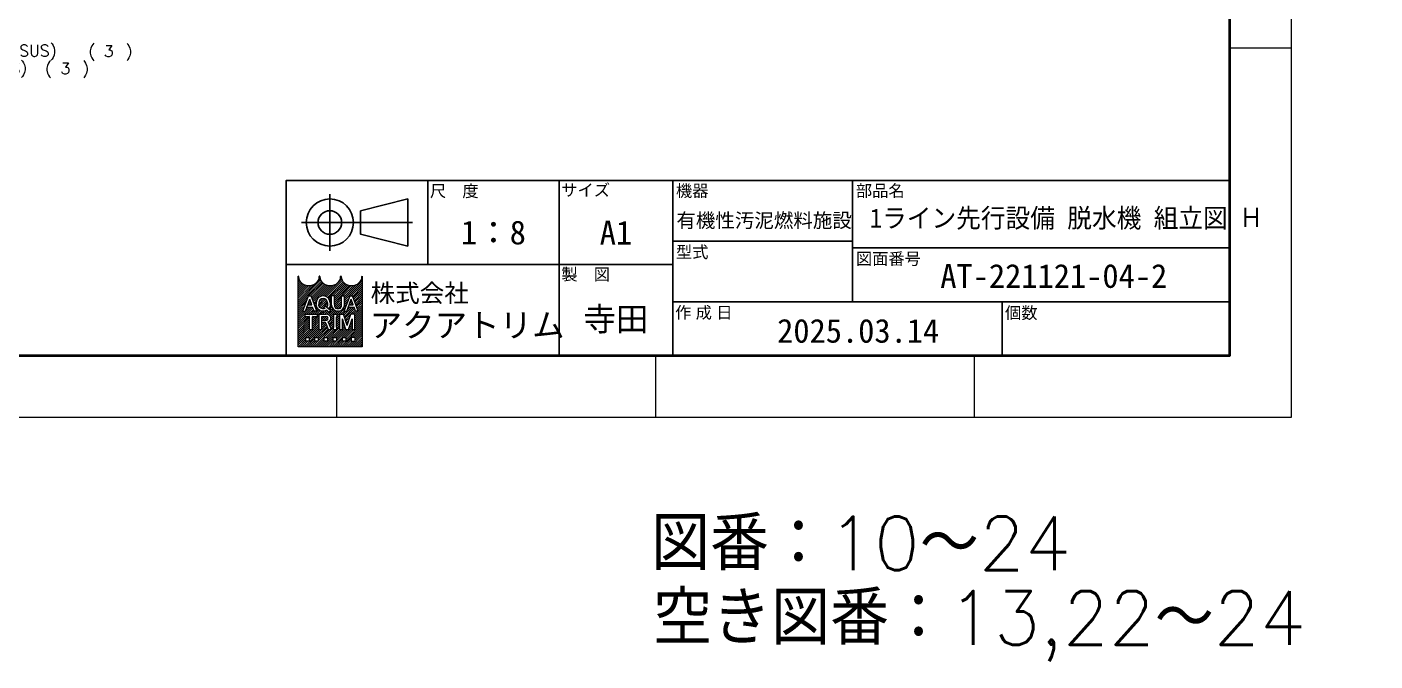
# Model space of a CAD drawing. Header units: millimetres. Extents: x -8731 to 85711, y -14522 to 31379.
# Drawn here: x -2387 to -124, y -8 to 1057 of the extents above; entities that cross this region are included whole.
import ezdxf
from ezdxf import colors
from ezdxf.entities.mleader import LeaderData, LeaderLine
from ezdxf.enums import TextEntityAlignment as Align
from ezdxf.math import Vec2, Vec3

# ---------------------------------------------------------------- set-up
doc = ezdxf.new("R2010")
doc.units = ezdxf.units.MM
doc.header["$LTSCALE"] = 4
for name, color, linetype, lineweight in [('07_TEXT', 3, 'Continuous', 13), ('08_DIM', 3, 'Continuous', 13), ('90_FRAME', 5, 'Continuous', 35)]:
    doc.layers.add(name, color=color, linetype=linetype, lineweight=lineweight)
doc.layers.add('91_BLANK', color=5, linetype='Continuous', lineweight=0, plot=False)
doc.styles.add('KSS_TXT', font='txt.shx', dxfattribs={"bigfont": 'extfont2.shx'})
doc.styles.add('MS_G', font='MS Gothic.ttf')
doc.styles.get("Standard").update_dxf_attribs({"font": 'txt.shx', "bigfont": 'extfont2.shx'})
doc.styles.add('表題用', font='MS PGothic.ttf')

# ---------------------------------------------------------------- blocks, each defined once
blk = doc.blocks.new('AM_BALLOON1')
at = {"transparency": 16777216}
blk.add_circle((0, 0), 5, dxfattribs=at)
blk.add_attdef('B_NUMBER', text='', height=3, dxfattribs=at).set_placement((0, 0), align=Align.MIDDLE_CENTER)
blk = doc.blocks.new('_OPEN')
at = {"color": 0, "linetype": 'ByBlock'}
for p, q in [((-1, 0.1666666666666667), (0, 0)), ((0, 0), (-1, -0.1666666666666667)), ((0, 0), (-1, 0))]:
    blk.add_line(p, q, dxfattribs=at)
blk = doc.blocks.new('*U7')
at = {"layer": '07_TEXT', "color": 0, "style": 'KSS_TXT'}
for s, p in [('(', (61.63262564762663, 0.867695408710432)), (')', (71.40215735230642, 0.867695408710432))]:
    blk.add_text(s, height=3, dxfattribs=at).set_placement(p)
blk.add_attdef('補助材料名', (1.86894483730368, 0.9957015168432974), '', height=3, dxfattribs=at)
blk.add_attdef('個数', text='', height=3, dxfattribs=at).set_placement((66.99328873072047, 0.867695408710432), align=Align.CENTER)
blk = doc.blocks.new('*U8')
at = {"layer": '07_TEXT', "color": 0, "style": 'KSS_TXT'}
for s, p in [('(', (49.58097774883644, 0.8697005223681439)), (')', (59.35050945351623, 0.8697005223681439))]:
    blk.add_text(s, height=3, dxfattribs=at).set_placement(p)
blk.add_attdef('補助材料名', (1.86894483730368, 0.9957015168432974), '', height=3, dxfattribs=at)
blk.add_attdef('個数', text='', height=3, dxfattribs=at).set_placement((54.94164083193028, 0.8697005223681439), align=Align.CENTER)

msp = doc.modelspace()

# ---------------------------------------------------------------- hatches: boundary and pattern name
at = {"layer": '90_FRAME', "lineweight": 5}
h = msp.add_hatch(dxfattribs=at)
h.set_pattern_fill('_USER', color=4, scale=2.4, angle=45, pattern_type=0)
h.set_pattern_definition([(45, (-6890.026684697385, 401.5841490211772), (-1.697056274847714, 1.697056274847714), [])])
edge = h.paths.add_edge_path()
edge.add_arc((-1824.458666426497, 637.6727541973912), 0.5123178719979303, 90, 180)
edge.add_ellipse((-1842.389791946425, 637.6727541973912), major_axis=(-17.41880764792963, 0), ratio=0.8823529411764706, start_angle=360, end_angle=540, ccw=False)
edge.add_arc((-1860.320917466353, 637.6727541973912), 0.5123178719979303, 3.187317984128255, 180.0000000000261)
edge.add_ellipse((-1878.252042986282, 637.6727541973912), major_axis=(-17.41880764792963, 0), ratio=0.8823529411764706, start_angle=360, end_angle=540, ccw=False)
edge.add_arc((-1896.18316850621, 637.6727541973912), 0.5123178719979303, 3.187317984128255, 180)
edge.add_ellipse((-1914.114294026138, 637.6727541973912), major_axis=(-17.41880764792963, 0), ratio=0.8823529411764706, start_angle=360, end_angle=540, ccw=False)
edge.add_arc((-1932.045419546066, 637.6727541973912), 0.5123178719979304, 3.187317984128255, 90)
edge.add_line((-1932.045419546066, 638.1850720693935), (-1932.045419546066, 519.8396436378705))
edge.add_line((-1932.045419546066, 519.8396436378669), (-1824.458666426501, 519.8396436378669))
edge.add_line((-1824.458666426497, 519.8396436378669), (-1824.458666426497, 638.1850720693863))
h.paths.add_polyline_path([(-1914.696932011295, 604.9795881704074), (-1910.449197264748, 604.9795881704074), (-1900.78975358207, 579.4866508597868), (-1900.78975358207, 579.36369457051), (-1905.388427732254, 579.36369457051), (-1907.793152698698, 586.1169434093306), (-1917.250513002949, 586.1169434093306), (-1915.864058066541, 590.0105592365132), (-1909.179607635098, 590.0105592365132), (-1912.573064638022, 599.5404888061846), (-1919.757701543782, 579.36369457051), (-1924.356375693973, 579.36369457051), (-1924.356375693973, 579.4866508597868)], flags=16)
edge = h.paths.add_edge_path(flags=16)
edge.add_ellipse((-1890.099012577182, 593.7085949864511), major_axis=(-11.7833110559524, 0), ratio=0.9565217391304346, start_angle=180, end_angle=360, ccw=False)
edge.add_line((-1878.315701521231, 593.7085949864511), (-1878.315701521231, 590.6346877544627))
edge.add_ellipse((-1890.099012577182, 590.6346877544627), major_axis=(-11.7833110559524, 0), ratio=0.9565217391304346, start_angle=142.1052553177129, end_angle=180, ccw=False)
edge.add_line((-1880.80032547846, 583.7118992391577), (-1884.10177543719, 586.4323308462069))
edge.add_ellipse((-1890.099012577182, 590.9361257696935), major_axis=(7.513582375167919, 0), ratio=0.9950358206786509, start_angle=-37.0427632869818, end_angle=0)
edge.add_line((-1882.5854396342, 590.935835535204), (-1882.5854396342, 593.4071569712203))
edge.add_ellipse((-1890.099012577182, 593.4071569712203), major_axis=(7.513572942981621, 0), ratio=0.9947182625257321, start_angle=360, end_angle=540)
edge.add_line((-1897.612585520164, 593.4071569712203), (-1897.612585520164, 590.9358622869574))
edge.add_ellipse((-1890.099012577182, 590.9361257696935), major_axis=(7.513582375167919, 0), ratio=0.9950358206786509, start_angle=-180, end_angle=-65.75794872216291)
edge.add_line((-1887.013993067765, 584.1191082217399), (-1889.105902076415, 586.1550365968203))
edge.add_line((-1889.105902076419, 586.1550365968167), (-1886.836611695191, 588.5647069378126))
edge.add_line((-1886.836611695191, 588.5647069378163), (-1877.348163823423, 580.7461200093883))
edge.add_line((-1877.348163823426, 580.7461200093846), (-1880.313215957369, 577.5976475856794))
edge.add_line((-1880.313215957362, 577.597647585683), (-1883.875118638494, 581.0642317955087))
edge.add_ellipse((-1890.099012577182, 590.6346877544627), major_axis=(-11.7833110559524, 0), ratio=0.9565217391304346, start_angle=0, end_angle=121.88362473889401, ccw=False)
edge.add_line((-1901.882323633134, 590.6346877544627), (-1901.882323633134, 593.7085949864511))
h.paths.add_polyline_path([(-1900.027824008346, 574.2405158505305), (-1900.027824008346, 570.6542907465434), (-1907.712592088315, 570.6542907465434, 0.4142135623730951), (-1908.224909960318, 570.1419728745448), (-1908.224909960318, 548.6246222506331), (-1912.835770808295, 548.6246222506331), (-1912.835770808295, 570.1419728745448, 0.4142135623730951), (-1913.34808868029, 570.6542907465434), (-1921.032856760259, 570.6542907465434), (-1921.032856760259, 574.2405158505305)], flags=16)
edge = h.paths.add_edge_path(flags=16)
edge.add_line((-1897.107695377086, 574.2405158505305), (-1885.324384321135, 574.2405158505305))
edge.add_ellipse((-1885.324384321142, 567.5020401631289), major_axis=(-8.269891751758061, 1.519154469462846e-15), ratio=0.8148203011203055, start_angle=111.38697473498539, end_angle=270, ccw=False)
edge.add_arc((-1884.056175049558, 558.3699289666499), 3.349636067421785, 22.272952259934925, 58.5531130129101, ccw=False)
edge.add_line((-1880.956459529709, 559.6395058568585), (-1876.542174697388, 548.8295493994326))
edge.add_line((-1876.542174697384, 548.8295493994326), (-1876.542174697384, 548.6246222506331))
edge.add_line((-1876.542174697384, 548.6246222506331), (-1881.511658055762, 548.6246222506331))
edge.add_line((-1881.511658055762, 548.6246222506331), (-1885.411388530421, 559.4795852011764))
edge.add_arc((-1887.312399172039, 558.7142929877398), 2.049271487991741, 21.92829786654815, 90)
edge.add_line((-1887.312399172039, 560.7635644757272), (-1892.343139167511, 560.7635644757272))
edge.add_line((-1892.343139167515, 560.7635644757272), (-1892.343139167515, 564.3497895797143))
edge.add_line((-1892.343139167515, 564.3497895797143), (-1884.709602874747, 564.3497895797143))
edge.add_arc((-1884.819519783861, 567.5020401631289), 3.154166366497844, 271.9970571044071, 448.0029428955929)
edge.add_line((-1884.709602874736, 570.6542907465434), (-1892.496834529105, 570.6542907465434))
edge.add_line((-1892.496834529109, 570.6542907465434), (-1892.496834529109, 548.6246222506331))
edge.add_line((-1892.496834529109, 548.6246222506331), (-1897.10769537709, 548.6246222506331))
edge.add_line((-1897.107695377086, 548.6246222506331), (-1897.107695377086, 574.2405158505305))
h.paths.add_polyline_path([(-1875.947458842082, 604.9795881704074), (-1871.336597994097, 604.9795881704074), (-1871.336597994097, 590.6346877544627, 0.175030561155744), (-1869.302558720174, 584.7636104333349, 0.2571496110314638), (-1861.075008340067, 584.7636104333349, 0.1750305611562702), (-1859.040969066151, 590.6346877544809), (-1859.040969066151, 604.9795881704074), (-1854.430108218166, 604.9795881704074), (-1854.430108218166, 589.7078925897247, -0.3793912406243967), (-1864.420306722128, 579.36369457051), (-1865.957260338128, 579.36369457051, -0.3793912406243716), (-1875.947458842082, 589.7078925897247)], flags=16)
h.paths.add_polyline_path([(-1872.657022789641, 574.2405158505305), (-1867.021526197659, 574.2405158505305), (-1867.021526197659, 570.6542907465434, 0.4142135623730951), (-1867.533844069654, 570.1419728745448), (-1867.533844069654, 552.7231652266153, 0.4142135623730951), (-1867.021526197659, 552.2108473546202), (-1867.021526197659, 548.6246222506331), (-1872.657022789641, 548.6246222506331), (-1872.657022789641, 552.2108473546202, 0.4142135623730951), (-1872.144704917639, 552.7231652266153), (-1872.144704917639, 570.1419728745448, 0.4142135623730951), (-1872.657022789641, 570.6542907465434)], flags=16)
h.paths.add_polyline_path([(-1862.405673099765, 574.2405158505305), (-1855.715012070283, 574.2405158505305), (-1849.597726299817, 555.636096824807), (-1843.480440529351, 574.2405158505305), (-1836.785533691731, 574.2405158505305), (-1836.785533691731, 548.6246222506331), (-1841.396394539708, 548.6246222506331), (-1841.396394539708, 566.5557477705613), (-1847.292295875824, 548.6246222506331), (-1851.903156723802, 548.6246222506331), (-1857.799058059925, 566.5557477705613), (-1857.794812251781, 548.6246222506331), (-1862.405673099765, 548.6246222506331)], flags=16)
h.paths.add_polyline_path([(-1845.030252963817, 604.9795881704074), (-1840.782518217271, 604.9795881704074), (-1831.123074534593, 579.4866508597868), (-1831.123074534593, 579.36369457051), (-1835.721748684784, 579.36369457051), (-1838.12647365122, 586.1169434093306), (-1847.583833955472, 586.1169434093306), (-1846.197379019071, 590.0105592365132), (-1839.512928587621, 590.0105592365132), (-1842.906385590544, 599.5404888061846), (-1850.091022496312, 579.36369457051), (-1854.689696646503, 579.36369457051), (-1854.689696646503, 579.4866508597868)], flags=16)
h.paths.add_polyline_path([(-1919.749790618112, 535.2091797978053), (-1913.601976154143, 535.2091797978053), (-1913.601976154143, 529.0613653338321), (-1919.749790618112, 529.0613653338321)], flags=16)
h.paths.add_polyline_path([(-1904.380254458174, 535.2091797978053), (-1898.232439994204, 535.2091797978053), (-1898.232439994204, 529.0613653338321), (-1904.380254458174, 529.0613653338321)], flags=16)
h.paths.add_polyline_path([(-1889.010718298236, 535.2091797978053), (-1882.862903834266, 535.2091797978053), (-1882.862903834266, 529.0613653338321), (-1889.010718298236, 529.0613653338321)], flags=16)
h.paths.add_polyline_path([(-1873.641182138297, 535.2091797978053), (-1867.493367674328, 535.2091797978053), (-1867.493367674328, 529.0613653338321), (-1873.641182138297, 529.0613653338321)], flags=16)
h.paths.add_polyline_path([(-1858.271645978359, 535.2091797978053), (-1852.123831514389, 535.2091797978053), (-1852.123831514389, 529.0613653338321), (-1858.271645978359, 529.0613653338321)], flags=16)
h.paths.add_polyline_path([(-1842.90210981842, 535.2091797978053), (-1836.754295354451, 535.2091797978053), (-1836.754295354451, 529.0613653338321), (-1842.90210981842, 529.0613653338321)], flags=16)

# ---------------------------------------------------------------- linework, layer by layer
at = {"layer": '90_FRAME', "color": 4, "lineweight": 13}
for p, q in [((-264.4198111663791, 1021.098291135849), (-368.1152397373844, 1021.098291135849)), ((-1867.285634020318, 401.5841481197751), (-1867.285634020318, 504.8159687091418)), ((-1331.818394022477, 401.5841481197751), (-1331.818394022477, 504.8159687091418)), ((-796.35115402464, 401.5841481197751), (-796.35115402464, 504.8159687091418))]:
    msp.add_line(p, q, dxfattribs=at)
at = {"layer": '90_FRAME', "color": 0, "lineweight": 25}
for p, q in [((-1714.515239731951, 657.5588258513769), (-1714.515239731951, 798.9873972793819)), ((-1493.886668304269, 504.8159687091418), (-1493.886668304269, 798.9873972793819)), ((-1303.258096876587, 504.8159687091418), (-1303.258096876587, 798.9873972793819)), ((-1001.162892282042, 798.9873972793819), (-1001.162892282042, 595.3302544230598)), ((-1878.855239731285, 680.7531115655754), (-1878.855239731285, 775.7931115651907)), ((-1926.375239731093, 728.2731115653758), (-1740.255239731847, 728.2731115653758)), ((-1303.258096876587, 697.1588258512227), (-1001.162892282042, 697.1588258512227)), ((-1001.162892282042, 685.8445401369779), (-368.1152397373844, 685.8445401369779)), ((-1303.258096876587, 657.5588258513769), (-1952.115239730989, 657.5588258513769)), ((-1303.258096876587, 595.3302544230598), (-368.1152397373844, 595.3302544230598)), ((-750.1723825930712, 595.3302544230598), (-750.1723825930712, 504.8159687091418))]:
    msp.add_line(p, q, dxfattribs=at)
at = {"layer": '90_FRAME', "color": 4, "lineweight": 5}
for p, q in [((-1932.045419546066, 519.8396436378669), (-1932.045419546066, 638.1850720693935)), ((-1824.458666426497, 638.1850720693935), (-1824.458666426497, 519.8396436378669)), ((-1924.356375693973, 579.4866508597868), (-1914.696932011295, 604.9795881704074)), ((-1919.757701543782, 579.36369457051), (-1912.573064638022, 599.5404888061846)), ((-1917.250513002949, 586.1169434093306), (-1915.864058066541, 590.0105592365132)), ((-1915.864058066541, 590.0105592365132), (-1909.179607635098, 590.0105592365132)), ((-1914.696932011295, 604.9795881704074), (-1910.449197264748, 604.9795881704074)), ((-1909.179607635098, 590.0105592365132), (-1912.573064638022, 599.5404888061846)), ((-1900.78975358207, 579.4866508597868), (-1910.449197264748, 604.9795881704074)), ((-1901.882323633134, 593.7085949864511), (-1901.882323633134, 590.6346877544627)), ((-1897.612585520164, 593.4071569712203), (-1897.612585520164, 590.9480311856303)), ((-1889.105902076419, 586.1550365968167), (-1886.836611695191, 588.5647069378163)), ((-1886.836611695191, 588.5647069378163), (-1877.348163823426, 580.7461200093846)), ((-1882.5854396342, 593.4071569712203), (-1882.5854396342, 590.9480311856303)), ((-1878.315701521231, 593.7085949864511), (-1878.315701521231, 590.6346877544627)), ((-1875.947458842082, 589.7078925897247), (-1875.947458842082, 604.9795881704074)), ((-1871.336597994097, 604.9795881704074), (-1875.947458842082, 604.9795881704074)), ((-1871.336597994097, 590.6346877544627), (-1871.336597994097, 604.9795881704074)), ((-1859.040969066151, 590.6346877544627), (-1859.040969066151, 604.9795881704074)), ((-1859.040969066151, 604.9795881704074), (-1854.430108218166, 604.9795881704074)), ((-1854.689696646503, 579.4866508597868), (-1845.030252963817, 604.9795881704074)), ((-1854.430108218166, 589.7078925897247), (-1854.430108218166, 604.9795881704074)), ((-1850.091022496312, 579.36369457051), (-1842.906385590544, 599.5404888061846)), ((-1847.583833955472, 586.1169434093306), (-1846.197379019071, 590.0105592365132)), ((-1846.197379019071, 590.0105592365132), (-1839.512928587621, 590.0105592365132)), ((-1845.030252963817, 604.9795881704074), (-1840.782518217271, 604.9795881704074)), ((-1839.512928587621, 590.0105592365132), (-1842.906385590544, 599.5404888061846)), ((-1831.123074534593, 579.4866508597868), (-1840.782518217271, 604.9795881704074)), ((-1924.356375693973, 579.36369457051), (-1924.356375693973, 579.4866508597868)), ((-1924.356375693973, 579.36369457051), (-1924.356375693973, 579.4866508597868)), ((-1924.356375693973, 579.4866508597868), (-1924.356375693973, 579.4866508597868)), ((-1924.356375693973, 579.36369457051), (-1919.757701543782, 579.36369457051)), ((-1921.032856760259, 574.2405158505305), (-1900.027824008346, 574.2405158505305)), ((-1921.032856760259, 574.2405158505305), (-1921.032856760259, 570.6542907465434)), ((-1921.032856760259, 570.6542907465434), (-1913.34808868029, 570.6542907465434)), ((-1917.250513002949, 586.1169434093306), (-1907.793152698698, 586.1169434093306)), ((-1912.835770808295, 548.6246222506331), (-1912.835770808295, 570.1419728745448)), ((-1908.224909960318, 548.6246222506331), (-1908.224909960318, 570.1419728745448)), ((-1905.388427732254, 579.36369457051), (-1907.793152698698, 586.1169434093306)), ((-1907.712592088315, 570.6542907465434), (-1900.027824008346, 570.6542907465434)), ((-1900.78975358207, 579.36369457051), (-1905.388427732254, 579.36369457051)), ((-1900.78975358207, 579.36369457051), (-1900.78975358207, 579.4866508597868)), ((-1900.027824008346, 574.2405158505305), (-1900.027824008346, 570.6542907465434)), ((-1897.107695377086, 574.2405158505305), (-1897.107695377086, 548.6246222506331)), ((-1897.107695377086, 574.2405158505305), (-1885.324384321142, 574.2405158505305)), ((-1892.496834529109, 548.6246222506331), (-1892.496834529109, 570.6542907465434)), ((-1892.496834529109, 570.6542907465434), (-1884.709602874736, 570.6542907465434)), ((-1889.105902076419, 586.1550365968167), (-1887.013993067765, 584.1191082217399)), ((-1884.10177543719, 586.4323308462069), (-1880.80032547846, 583.7118992391577)), ((-1883.875118638494, 581.0642317955087), (-1880.313215957362, 577.597647585683)), ((-1880.313215957362, 577.597647585683), (-1877.348163823426, 580.7461200093846)), ((-1872.657022789641, 574.2405158505305), (-1867.021526197659, 574.2405158505305)), ((-1872.657022789641, 574.2405158505305), (-1872.657022789641, 570.6542907465434)), ((-1872.144704917639, 552.7231652266153), (-1872.144704917639, 570.1419728745448)), ((-1867.533844069654, 552.7231652266153), (-1867.533844069654, 570.1419728745448)), ((-1867.021526197659, 574.2405158505305), (-1867.021526197659, 570.6542907465434)), ((-1864.420306722128, 579.36369457051), (-1865.95726033812, 579.36369457051)), ((-1862.405673099765, 574.2405158505305), (-1862.405673099765, 548.6246222506331)), ((-1862.405673099765, 574.2405158505305), (-1855.715012070283, 574.2405158505305)), ((-1857.794812251781, 548.6246222506331), (-1857.799058059925, 566.5557477705613)), ((-1851.903156723802, 548.6246222506331), (-1857.799058059925, 566.5557477705613)), ((-1849.597726299817, 555.636096824807), (-1855.715012070283, 574.2405158505305)), ((-1854.689696646503, 579.4866508597868), (-1854.689696646503, 579.4866508597868)), ((-1854.689696646503, 579.36369457051), (-1854.689696646503, 579.4866508597868)), ((-1854.689696646503, 579.36369457051), (-1854.689696646503, 579.4866508597868)), ((-1854.689696646503, 579.36369457051), (-1850.091022496312, 579.36369457051)), ((-1849.597726299817, 555.636096824807), (-1843.480440529351, 574.2405158505305)), ((-1847.583833955472, 586.1169434093306), (-1838.12647365122, 586.1169434093306)), ((-1847.292295875824, 548.6246222506331), (-1841.396394539708, 566.5557477705613)), ((-1836.785533691731, 574.2405158505305), (-1843.480440529351, 574.2405158505305)), ((-1841.396394539708, 566.5557477705613), (-1841.396394539708, 548.6246222506331)), ((-1835.721748684784, 579.36369457051), (-1838.12647365122, 586.1169434093306)), ((-1836.785533691731, 548.6246222506331), (-1836.785533691731, 574.2405158505305)), ((-1831.123074534593, 579.36369457051), (-1835.721748684784, 579.36369457051)), ((-1831.123074534593, 579.36369457051), (-1831.123074534593, 579.4866508597868)), ((-1912.835770808295, 548.6246222506331), (-1908.224909960318, 548.6246222506331)), ((-1897.107695377086, 548.6246222506331), (-1892.496834529109, 548.6246222506331)), ((-1892.343139167515, 564.3497895797143), (-1884.709602874736, 564.3497895797143)), ((-1892.343139167515, 560.7635644757272), (-1892.343139167515, 564.3497895797143)), ((-1892.343139167515, 560.7635644757272), (-1887.312399172039, 560.7635644757272)), ((-1885.411388530421, 559.4795852011764), (-1881.511658055762, 548.6246222506331)), ((-1881.511658055762, 548.6246222506331), (-1876.542174697384, 548.6246222506331)), ((-1880.956459529709, 559.6395058568621), (-1876.542174697384, 548.8295493994326)), ((-1876.542174697384, 548.8295493994326), (-1876.542174697384, 548.6246222506331)), ((-1872.657022789641, 548.6246222506331), (-1872.657022789641, 552.2108473546202)), ((-1872.657022789641, 548.6246222506331), (-1867.021526197659, 548.6246222506331)), ((-1867.021526197659, 548.6246222506331), (-1867.021526197659, 552.2108473546202)), ((-1862.405673099765, 548.6246222506331), (-1857.794812251781, 548.6246222506331)), ((-1851.903156723802, 548.6246222506331), (-1847.292295875824, 548.6246222506331)), ((-1841.396394539708, 548.6246222506331), (-1836.785533691731, 548.6246222506331)), ((-1919.749790618112, 535.2091797978053), (-1913.601976154143, 535.2091797978053)), ((-1919.749790618112, 535.2091797978053), (-1919.749790618112, 529.0613653338321)), ((-1913.601976154143, 529.0613653338321), (-1919.749790618112, 529.0613653338321)), ((-1913.601976154143, 535.2091797978053), (-1913.601976154143, 529.0613653338321)), ((-1904.380254458174, 535.2091797978053), (-1898.232439994204, 535.2091797978053)), ((-1904.380254458174, 535.2091797978053), (-1904.380254458174, 529.0613653338321)), ((-1898.232439994204, 529.0613653338321), (-1904.380254458174, 529.0613653338321)), ((-1898.232439994204, 535.2091797978053), (-1898.232439994204, 529.0613653338321)), ((-1889.010718298236, 535.2091797978053), (-1882.862903834266, 535.2091797978053)), ((-1889.010718298236, 535.2091797978053), (-1889.010718298236, 529.0613653338321)), ((-1882.862903834266, 529.0613653338321), (-1889.010718298236, 529.0613653338321)), ((-1882.862903834266, 535.2091797978053), (-1882.862903834266, 529.0613653338321)), ((-1873.641182138297, 535.2091797978053), (-1867.493367674328, 535.2091797978053)), ((-1873.641182138297, 535.2091797978053), (-1873.641182138297, 529.0613653338321)), ((-1867.493367674328, 529.0613653338321), (-1873.641182138297, 529.0613653338321)), ((-1867.493367674328, 535.2091797978053), (-1867.493367674328, 529.0613653338321)), ((-1858.271645978359, 535.2091797978053), (-1852.123831514389, 535.2091797978053)), ((-1858.271645978359, 535.2091797978053), (-1858.271645978359, 529.0613653338321)), ((-1852.123831514389, 529.0613653338321), (-1858.271645978359, 529.0613653338321)), ((-1852.123831514389, 535.2091797978053), (-1852.123831514389, 529.0613653338321)), ((-1836.754295354451, 535.2091797978053), (-1842.90210981842, 535.2091797978053)), ((-1842.90210981842, 535.2091797978053), (-1842.90210981842, 529.0613653338321)), ((-1842.90210981842, 529.0613653338321), (-1836.754295354451, 529.0613653338321)), ((-1836.754295354451, 535.2091797978053), (-1836.754295354451, 529.0613653338321)), ((-1824.458666426497, 519.8396436378669), (-1932.045419546066, 519.8396436378669))]:
    msp.add_line(p, q, dxfattribs=at)
at = {"layer": '90_FRAME'}
msp.add_lwpolyline([(-6579.259468290245, 504.8159687091418), (-368.1152397373844, 504.8159687091418), (-368.1152397373844, 4945.247119548775), (-6579.259468290245, 4945.247119548775)], close=True, dxfattribs=at)
at = {"layer": '90_FRAME', "color": 0, "lineweight": 25}
msp.add_lwpolyline([(-1952.115239730989, 504.8159687091418), (-368.1152397373844, 504.8159687091418), (-368.1152397373844, 798.9873972793819), (-1952.115239730989, 798.9873972793819)], close=True, dxfattribs=at)
msp.add_lwpolyline([(-1827.375239731486, 748.0731115652986), (-1748.175239731809, 767.8731115652215), (-1748.175239731809, 688.6731115655446), (-1827.375239731486, 708.4731115654602), (-1827.375239731486, 748.0731115652986)], dxfattribs=at)
for radius in [39.59999999984, 19.79999999992]:
    msp.add_circle((-1878.855239731285, 728.2731115653758), radius, dxfattribs=at)
at = {"layer": '90_FRAME', "color": 4, "lineweight": 5}
for centre, radius, start, end in [((-1932.045419546066, 637.6727541973912), 0.5123178719979303, 0, 90), ((-1896.18316850621, 637.6727541973912), 0.5123178719979303, 0, 180), ((-1896.18316850621, 637.6727541973912), 0.5123178719979303, 0, 90), ((-1860.320917466353, 637.6727541973912), 0.5123178719979303, 0, 180), ((-1824.458666426497, 637.6727541973912), 0.5123178719979303, 90, 180), ((-1865.117170963877, 590.1712901720991), 10.8401970851172, 182.4500309922632, 265.5552572886288), ((-1862.190693984481, 590.5154073652145), 9.146681800765284, 179.2527938813865, 218.9645718468819), ((-1865.260396096372, 590.1712901720991), 10.8401970851172, 274.4447427113712, 357.5499690077368), ((-1868.186873075767, 590.5154073652145), 9.146681800764254, 321.0354281531181, 0.7472061186134727), ((-1913.34808868029, 570.1419728745448), 0.5123178719979303, 0, 90), ((-1907.712592088315, 570.1419728745448), 0.5123178719979303, 90, 180), ((-1884.819519783861, 567.5020401631289), 3.154166366497844, 271.9970571043541, 88.00294289564592), ((-1872.657022789641, 570.1419728745448), 0.5123178719979303, 0, 90), ((-1865.18878353012, 592.2334798129402), 8.527725069600255, 241.1577278083187, 298.8422721916813), ((-1867.021526197659, 570.1419728745448), 0.5123178719979303, 90, 180), ((-1887.312399172039, 558.7142929877398), 2.049271487991721, 21.92829786654352, 90), ((-1884.056175049558, 558.3699289666499), 3.349636067421841, 22.27295225997629, 58.55311301286311), ((-1872.657022789641, 552.7231652266153), 0.5123178719979303, 270, 0), ((-1867.021526197659, 552.7231652266153), 0.5123178719979303, 180, 270)]:
    msp.add_arc(centre, radius, start, end, dxfattribs=at)
for centre, major_axis, ratio, start_param, end_param in [((-1914.114294026138, 637.6727541973912), (-17.41880764792963, 0), 0.8823529411764706, 6.283185307179586, 9.42477796076938), ((-1878.252042986282, 637.6727541973912), (-17.41880764792963, 0), 0.8823529411764706, 6.283185307179586, 9.42477796076938), ((-1842.389791946425, 637.6727541973912), (-17.41880764792963, 0), 0.8823529411764706, 6.283185307179586, 9.42477796076938), ((-1890.099012577182, 593.7085949864511), (-11.7833110559524, 0), 0.9565217391304346, 3.141592653589793, 6.283185307179586), ((-1890.099012577182, 593.4071569712203), (7.513572942981621, 0), 0.9947182625257321, 6.283185307179586, 9.42477796076938), ((-1885.324384321142, 567.5020401631289), (-8.269891751758061, 1.51915446946284e-15), 0.8148203011203053, 1.944069452961235, 4.71238898038469)]:
    msp.add_ellipse(centre, major_axis=major_axis, ratio=ratio, start_param=start_param, end_param=end_param, dxfattribs=at)
at = {"layer": '90_FRAME', "color": 4, "lineweight": 5, "extrusion": (0, 0, -1)}
for centre, major_axis, ratio, start_param, end_param in [((-1890.099012577182, 590.6346877544627), (-11.7833110559524, 0), 0.9565217391304346, 4.155914751220672, 6.283185307179586), ((-1890.099012577182, 590.9361257696935), (7.513582375167919, 0), 0.9950358206786509, 7.430878021738927, 9.42477796076938), ((-1890.099012577182, 590.9361257696935), (7.513582375167919, 0), 0.9950358206786509, 6.283185307179586, 6.929703490574296), ((-1890.099012577182, 590.6346877544627), (-11.7833110559524, 0), 0.9565217391304346, 3.141592653589793, 3.802980717498315)]:
    msp.add_ellipse(centre, major_axis=major_axis, ratio=ratio, start_param=start_param, end_param=end_param, dxfattribs=at)
at = {"layer": '91_BLANK'}
msp.add_lwpolyline([(-6890.02669117209, 401.5841481197751), (-264.4198111773876, 401.5841481197751), (-264.4198111773876, 5064.942548141177), (-6890.02669117209, 5064.942548141177)], close=True, dxfattribs=at)

# ---------------------------------------------------------------- block references
at = {"layer": '08_DIM', "color": 15, "xscale": 6.4, "yscale": 6.4, "zscale": 6.4}
for name, p, values in [('*U7', (-2678.855231770518, 1000.863382561038), {'補助材料名': 'BT-M16x50L,SW,PW(SUS)', '個数': '3'}), ('*U8', (-2674.479426433179, 971.9140679678167), {'補助材料名': 'ﾅｯﾄ-M16,SW,PW(SUS)', '個数': '3'})]:
    msp.add_blockref(name, p, dxfattribs=at).add_auto_attribs(values)

# ---------------------------------------------------------------- texts
at = {"layer": '08_DIM', "style": 'KSS_TXT'}
msp.add_text('図番：10～24', height=90, dxfattribs=at).set_placement((-1339.66065009, 144.6607802726794))
at = {"layer": '08_DIM', "color": 1, "style": 'KSS_TXT'}
msp.add_text('空き図番：13,22～24', height=90, dxfattribs=at).set_placement((-1336.063936327409, 19.46326152741676))
at = {"layer": '90_FRAME', "color": 0, "style": '表題用'}
for s, p in [('尺\u3000度', (-1710.927090365036, 781.2736219306487)), ('サイズ', (-1490.298518937361, 782.7652525899055)), ('機器', (-1297.821465119068, 781.6041160076954)), ('部品名', (-995.7262605245087, 781.6041160076954)), ('型式', (-1297.821465119068, 678.7755445795362)), ('図面番号', (-995.726260524516, 667.4612588652915)), ('製\u3000図', (-1490.298397046008, 641.3366811619078)), ('作 成 日', (-1299.201762817142, 577.1865724488841)), ('個数', (-745.4226086180024, 576.633444970367))]:
    msp.add_text(s, height=20, dxfattribs=at).set_placement(p, align=Align.MIDDLE_LEFT)
at = {"layer": '90_FRAME', "color": 0, "style": 'MS_G'}
for s, height, p in [('有機性汚泥燃料施設', 24, (-1297.167163172187, 719.8351998595615)), ('AT-221121-04-2', 40, (-854.0044649637239, 618.6129095165004)), ('2025.03.14', 40, (-1127.915561448273, 526.5428639513577))]:
    msp.add_text(s, height=height, dxfattribs=at).set_placement(p)
at = {"layer": '90_FRAME', "color": 0, "style": 'MS_G', "width": 0.95}
msp.add_text('1ライン先行設備 脱水機 組立図', height=32, dxfattribs=at).set_placement((-972.4735185644822, 719.8351998595615))
at = {"layer": '90_FRAME', "color": 0, "lineweight": 13, "style": 'KSS_TXT'}
msp.add_text('H', height=32, dxfattribs=at).set_placement((-347.5011372449226, 737.1094156369969), align=Align.MIDDLE_LEFT)
at = {"layer": '90_FRAME', "color": 0, "style": 'MS_G'}
msp.add_text('A1', height=40, dxfattribs=at).set_placement((-1398.572382590432, 711.3016829940195), align=Align.MIDDLE)
at = {"layer": '90_FRAME', "color": 4, "style": 'MS_G'}
msp.add_text('株式会社', height=30.24308571416352, dxfattribs=at).set_placement((-1727.981481334082, 609.8091888177048), align=Align.MIDDLE_CENTER)
msp.add_text('アクアトリム', height=40, dxfattribs=at).set_placement((-1812.153134061173, 535.9452126184026))
at = {"layer": '90_FRAME', "color": 0, "style": 'MS_G'}
for tag, p in [('1：8', (-1604.200954018106, 711.3016829940195)), ('寺田', (-1398.572382590432, 567.0445401374589))]:
    msp.add_attdef(tag, text='', height=40, dxfattribs=at).set_placement(p, align=Align.MIDDLE)

# ---------------------------------------------------------------- leaders
at = {"layer": '08_DIM'}
ml = msp.add_multileader_block('Standard', dxfattribs=at)
ml.set_content('AM_BALLOON1', color=256, scale=8)
ml.set_attribute('B_NUMBER', 'AB', width=0)
ml.set_leader_properties(color=256, linetype='ByLayer', lineweight=-1)
ml.set_arrow_properties(name='OPEN')
ml.build(insert=Vec2(0, 0))
ml.multileader.update_dxf_attribs({"leader_type": 0, "has_dogleg": 0, "text_right_attachment_type": 6, "dogleg_length": 0, "arrow_head_size": 16, "scale": 8, "block_connection_type": 1})
ctx = ml.context
ctx.base_point, ctx.scale, ctx.char_height, ctx.arrow_head_size, ctx.landing_gap_size, ctx.plane_origin = Vec3(-2038.253799905011, 2801.39064965499), 8, 32, 16, 16, Vec3(-2038.253799905011, 2801.39064965499)
ctx.right_attachment, ctx.attachment_type = 6, 1
notes = []
notes.append((ctx, [(0, (0, 0, 0), (0, 0), (1, 0), 1, [])]))
ctx.block.insert = Vec3(-2038.253799905011, 2801.39064965499)
ml = msp.add_multileader_block('Standard', dxfattribs=at)
ml.set_content('AM_BALLOON1', color=256, scale=8)
ml.set_attribute('B_NUMBER', '19', width=0)
ml.set_leader_properties(color=256, linetype='ByLayer', lineweight=-1)
ml.set_arrow_properties(name='OPEN')
ml.build(insert=Vec2(0, 0))
ml.multileader.update_dxf_attribs({"leader_type": 0, "has_dogleg": 0, "text_right_attachment_type": 6, "dogleg_length": 0, "arrow_head_size": 16, "scale": 8, "block_connection_type": 1})
ctx = ml.context
ctx.base_point, ctx.scale, ctx.char_height, ctx.arrow_head_size, ctx.landing_gap_size, ctx.plane_origin = Vec3(-2303.722935426864, 2681.643101422786), 8, 32, 16, 16, Vec3(-2303.722935426864, 2681.643101422786)
ctx.right_attachment, ctx.attachment_type = 6, 1
notes.append((ctx, [(0, (0, 0, 0), (0, 0), (1, 0), 1, [])]))
ctx.block.insert = Vec3(-2303.722935426864, 2681.643101422786)
ml = msp.add_multileader_block('Standard', dxfattribs=at)
ml.set_content('AM_BALLOON1', color=256, scale=8)
ml.set_attribute('B_NUMBER', '20', width=0)
ml.set_leader_properties(color=256, linetype='ByLayer', lineweight=-1)
ml.set_arrow_properties(name='OPEN')
ml.build(insert=Vec2(0, 0))
ml.multileader.update_dxf_attribs({"leader_type": 0, "has_dogleg": 0, "text_right_attachment_type": 6, "dogleg_length": 0, "arrow_head_size": 16, "scale": 8, "block_connection_type": 1})
ctx = ml.context
ctx.base_point, ctx.scale, ctx.char_height, ctx.arrow_head_size, ctx.landing_gap_size, ctx.plane_origin = Vec3(-2223.405615202675, 2681.643101422786), 8, 32, 16, 16, Vec3(-2223.405615202675, 2681.643101422786)
ctx.right_attachment, ctx.attachment_type = 6, 1
notes.append((ctx, [(0, (0, 0, 0), (0, 0), (1, 0), 1, [])]))
ctx.block.insert = Vec3(-2223.405615202675, 2681.643101422786)
ml = msp.add_multileader_block('Standard', dxfattribs=at)
ml.set_content('AM_BALLOON1', color=256, scale=8)
ml.set_attribute('B_NUMBER', 'AN', width=0)
ml.set_leader_properties(color=256, linetype='ByLayer', lineweight=-1)
ml.set_arrow_properties(name='OPEN')
ml.build(insert=Vec2(0, 0))
ml.multileader.update_dxf_attribs({"leader_type": 0, "has_dogleg": 0, "text_right_attachment_type": 6, "dogleg_length": 0, "arrow_head_size": 16, "scale": 8, "block_connection_type": 1})
ctx = ml.context
ctx.base_point, ctx.scale, ctx.char_height, ctx.arrow_head_size, ctx.landing_gap_size, ctx.plane_origin = Vec3(-1800.634740056017, 2524.141777513374), 8, 32, 16, 16, Vec3(-1800.634740056017, 2524.141777513374)
ctx.right_attachment, ctx.attachment_type = 6, 1
notes.append((ctx, [(0, (0, 0, 0), (0, 0), (1, 0), 1, [])]))
ctx.block.insert = Vec3(-1800.634740056017, 2524.141777513374)
ml = msp.add_multileader_block('Standard', dxfattribs=at)
ml.set_content('AM_BALLOON1', color=256, scale=8)
ml.set_attribute('B_NUMBER', 'P', width=0)
ml.set_leader_properties(color=256, linetype='ByLayer', lineweight=-1)
ml.set_arrow_properties(name='OPEN')
ml.build(insert=Vec2(0, 0))
ml.multileader.update_dxf_attribs({"leader_type": 0, "has_dogleg": 0, "text_right_attachment_type": 6, "dogleg_length": 0, "arrow_head_size": 16, "scale": 8, "block_connection_type": 1})
ctx = ml.context
ctx.base_point, ctx.scale, ctx.char_height, ctx.arrow_head_size, ctx.landing_gap_size, ctx.plane_origin = Vec3(-1884.863196008386, 2431.373638466379), 8, 32, 16, 16, Vec3(-1884.863196008386, 2431.373638466379)
ctx.right_attachment, ctx.attachment_type = 6, 1
notes.append((ctx, [(0, (0, 0, 0), (0, 0), (1, 0), 1, [])]))
ctx.block.insert = Vec3(-1884.863196008386, 2431.373638466379)
ml = msp.add_multileader_block('Standard', dxfattribs=at)
ml.set_content('AM_BALLOON1', color=256, scale=8)
ml.set_attribute('B_NUMBER', 'N', width=0)
ml.set_leader_properties(color=256, linetype='ByLayer', lineweight=-1)
ml.set_arrow_properties(name='OPEN')
ml.build(insert=Vec2(0, 0))
ml.multileader.update_dxf_attribs({"leader_type": 0, "has_dogleg": 0, "text_right_attachment_type": 6, "dogleg_length": 0, "arrow_head_size": 16, "scale": 8, "block_connection_type": 1})
ctx = ml.context
ctx.base_point, ctx.scale, ctx.char_height, ctx.arrow_head_size, ctx.landing_gap_size, ctx.plane_origin = Vec3(-1139.26596434063, 1971.516606311125), 8, 32, 16, 16, Vec3(-1139.26596434063, 1971.516606311125)
ctx.right_attachment, ctx.attachment_type = 6, 1
notes.append((ctx, [(0, (0, 0, 0), (0, 0), (1, 0), 1, [])]))
ctx.block.insert = Vec3(-1139.26596434063, 1971.516606311125)
ml = msp.add_multileader_block('Standard', dxfattribs=at)
ml.set_content('AM_BALLOON1', color=256, scale=-8)
ml.set_attribute('B_NUMBER', 'AG', width=0)
ml.set_leader_properties(color=256, linetype='ByLayer', lineweight=-1)
ml.set_arrow_properties(name='OPEN')
ml.build(insert=Vec2(0, 0))
ml.multileader.update_dxf_attribs({"leader_type": 0, "has_dogleg": 0, "text_right_attachment_type": 6, "dogleg_length": 0, "arrow_head_size": 16, "scale": 8, "block_connection_type": 1})
ctx = ml.context
ctx.base_point, ctx.scale, ctx.char_height, ctx.arrow_head_size, ctx.landing_gap_size, ctx.plane_origin = Vec3(-5339.443790623132, 1906.346162146714), 8, 32, 16, 16, Vec3(-5339.443790623132, 1906.346162146714)
ctx.right_attachment, ctx.text_align_type, ctx.attachment_type = 6, 2, 1
notes.append((ctx, [(0, (0, 0, 0), (0, 0), (1, 0), 1, [])]))
ctx.block.insert, ctx.block.scale = Vec3(-5339.443790623132, 1906.346162146714), Vec3(-8, 8, 8)
ml = msp.add_multileader_block('Standard', dxfattribs=at)
ml.set_content('AM_BALLOON1', color=256, scale=8)
ml.set_attribute('B_NUMBER', '15', width=0)
ml.set_leader_properties(color=256, linetype='ByLayer', lineweight=-1)
ml.set_arrow_properties(name='OPEN')
ml.build(insert=Vec2(0, 0))
ml.multileader.update_dxf_attribs({"leader_type": 0, "has_dogleg": 0, "text_right_attachment_type": 6, "dogleg_length": 0, "arrow_head_size": 16, "scale": 8, "block_connection_type": 1})
ctx = ml.context
ctx.base_point, ctx.scale, ctx.char_height, ctx.arrow_head_size, ctx.landing_gap_size, ctx.plane_origin = Vec3(-2983.75930182985, 1079.08931460364), 8, 32, 16, 16, Vec3(-2983.75930182985, 1079.08931460364)
ctx.right_attachment, ctx.attachment_type = 6, 1
notes.append((ctx, [(0, (0, 0, 0), (0, 0), (1, 0), 1, [])]))
ctx.block.insert = Vec3(-2983.75930182985, 1079.08931460364)
ml = msp.add_multileader_block('Standard', dxfattribs=at)
ml.set_content('AM_BALLOON1', color=256, scale=8)
ml.set_attribute('B_NUMBER', '16', width=0)
ml.set_leader_properties(color=256, linetype='ByLayer', lineweight=-1)
ml.set_arrow_properties(name='OPEN')
ml.build(insert=Vec2(0, 0))
ml.multileader.update_dxf_attribs({"leader_type": 0, "has_dogleg": 0, "text_right_attachment_type": 6, "dogleg_length": 0, "arrow_head_size": 16, "scale": 8, "block_connection_type": 1})
ctx = ml.context
ctx.base_point, ctx.scale, ctx.char_height, ctx.arrow_head_size, ctx.landing_gap_size, ctx.plane_origin = Vec3(-2903.441981605662, 1079.08931460364), 8, 32, 16, 16, Vec3(-2903.441981605662, 1079.08931460364)
ctx.right_attachment, ctx.attachment_type = 6, 1
notes.append((ctx, [(0, (0, 0, 0), (0, 0), (1, 0), 1, [])]))
ctx.block.insert = Vec3(-2903.441981605662, 1079.08931460364)
for ctx, leaders in notes:
    for number, flags, end, landing, length, lines in leaders:
        leader = LeaderData()
        leader.index, (leader.has_last_leader_line, leader.has_dogleg_vector, leader.attachment_direction) = number, flags
        leader.last_leader_point, leader.dogleg_vector, leader.dogleg_length = Vec3(end), Vec3(landing), length
        for number, points, colour, breaks in lines:
            line = LeaderLine()
            line.index, line.vertices, line.color, line.breaks = number, Vec3.list(points), colors.encode_raw_color(colour), breaks
            leader.lines.append(line)
        ctx.leaders.append(leader)

doc.saveas('drawing.dxf')
